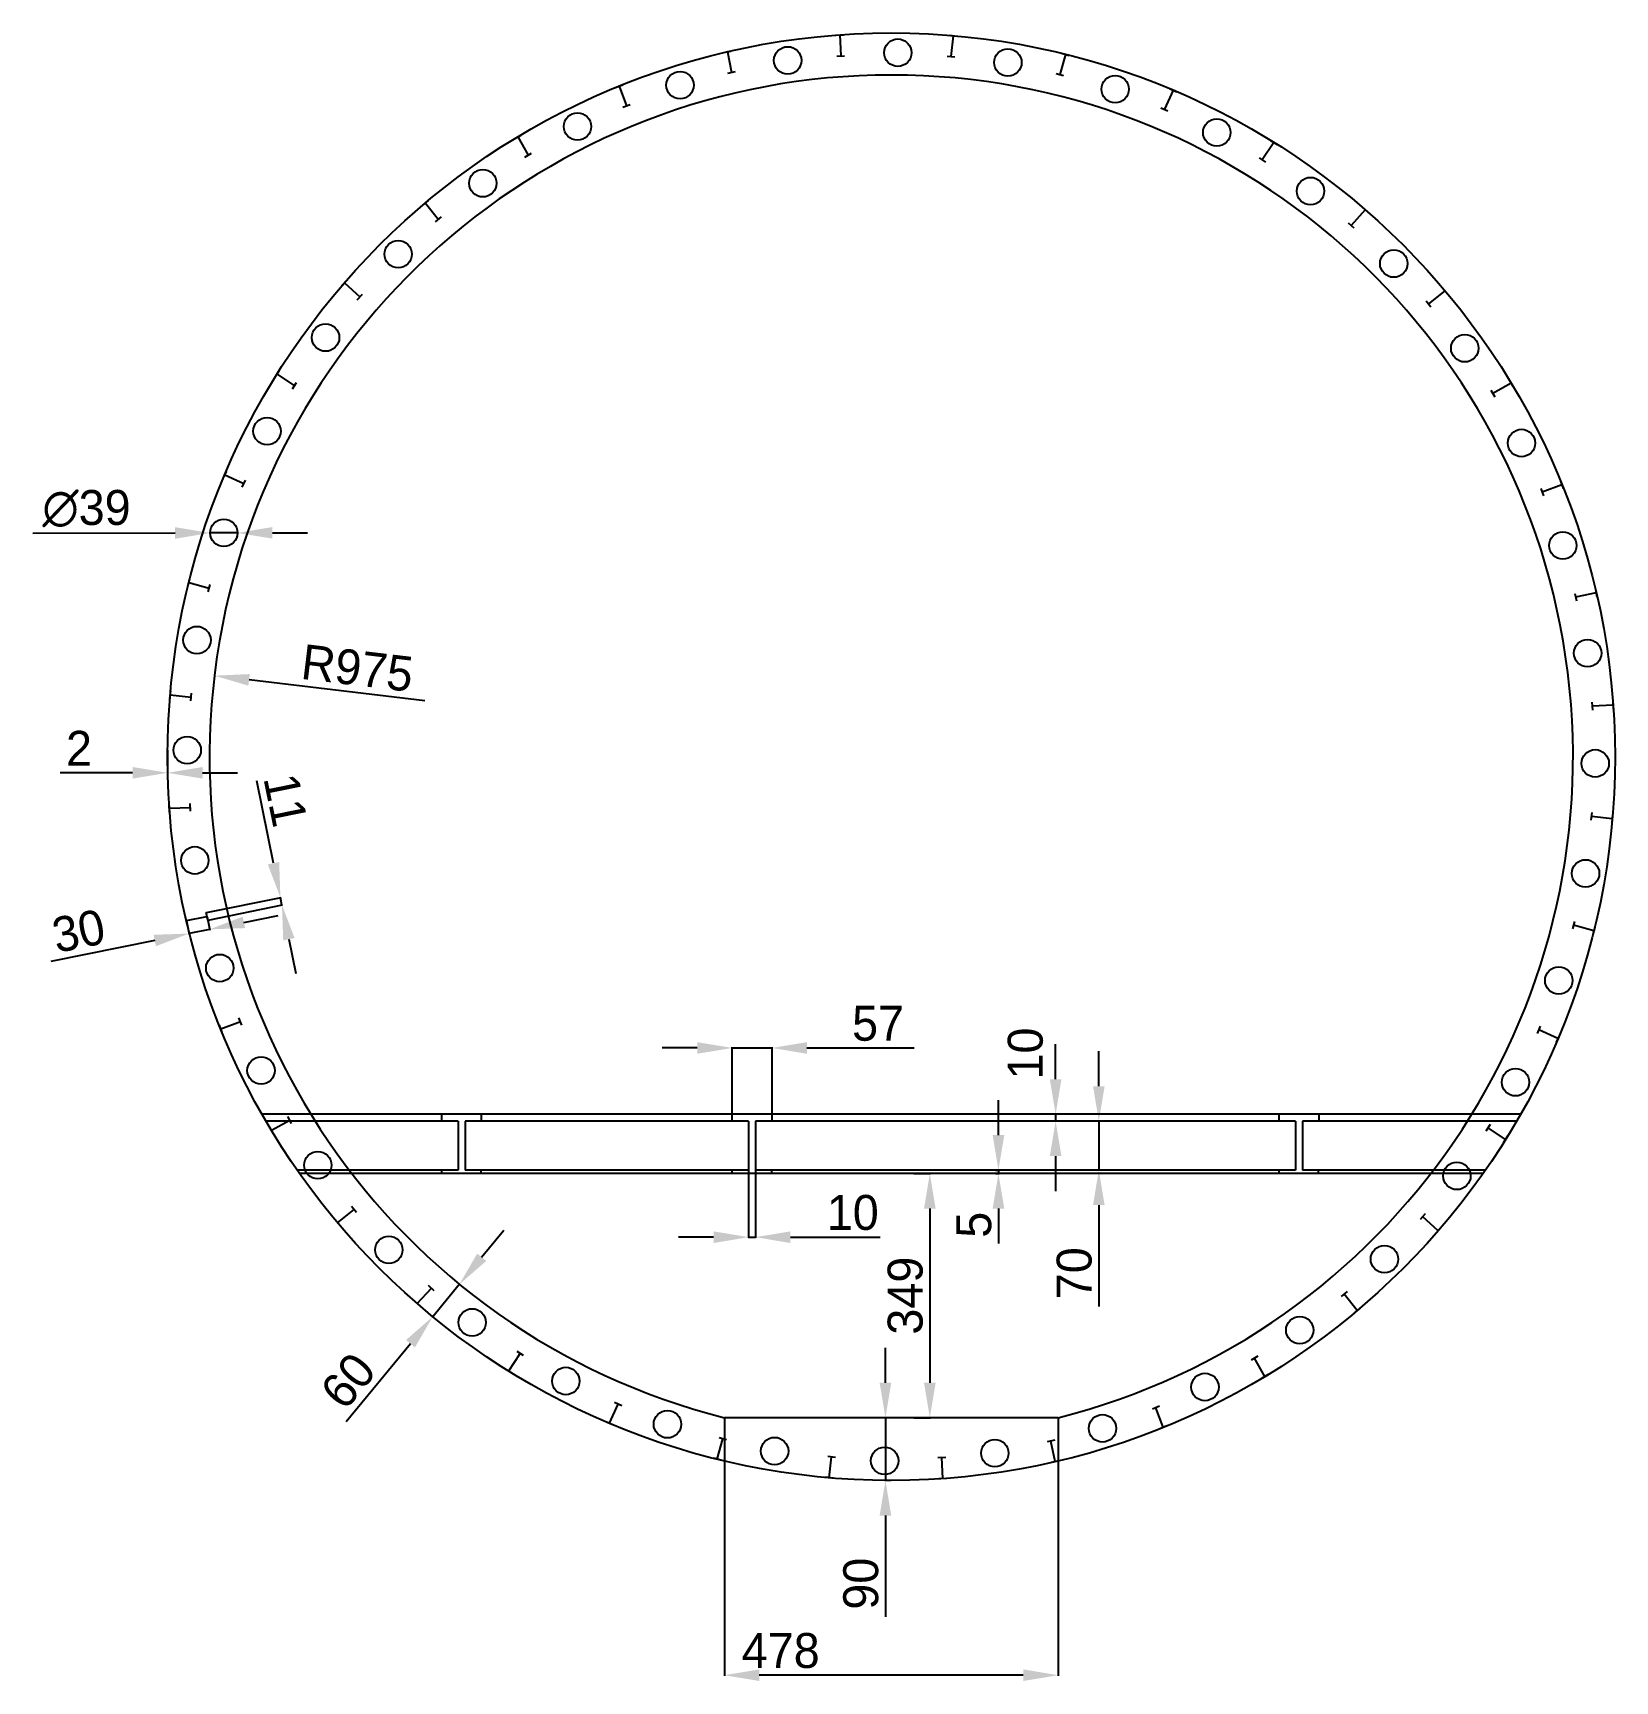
# Model space of a CAD drawing. Header units: millimetres. Extents: x 16879 to 19141, y -23967 to -21610.
import ezdxf

# ---------------------------------------------------------------- set-up
doc = ezdxf.new("R2010")
doc.units = ezdxf.units.MM
doc.header["$PDSIZE"] = -1
doc.dimstyles.new('ISO-25', dxfattribs={"dimtxt": 50, "dimasz": 50, "dimexe": 1, "dimexo": 0.5, "dimgap": 10, "dimtad": 1, "dimdec": 0, "dimtxsty": 'Standard', "dimcen": 2.5, "dimadec": 0, "dimazin": 0, "dimtfac": 1, "dimtdec": 0, "dimtmove": 0, "dimatfit": 3, "dimfxl": 1, "dimarcsym": 0})

# ---------------------------------------------------------------- blocks, each defined once
blk = doc.blocks.new('*U8')
at = {"linetype": 'ByBlock', "ltscale": 50}
for p, q in [((18.7, 21.7), (29.7, 20.5)), ((24.2, 21.1), (20.8, -8.7)), ((15.3, -8.1), (26.3, -9.3))]:
    blk.add_line(p, q, dxfattribs=at)
blk.add_circle((-55.1, -3.2), 19.6, dxfattribs=at)
blk = doc.blocks.new('*U9')
at = {"color": 0, "linetype": 'ByBlock', "lineweight": -2, "transparency": 16777216}
for p, rotation in [((18011.9, -21637.2), 8.999999999999984), ((17855.4, -21664.3), 17.99999999999997), ((18327.9, -21657.4), 350.9999999999999), ((18479.7, -21704.2), 342), ((17705.1, -21715.6), 26.99999999999998), ((18622.2, -21774.2), 332.9999999999999), ((17564.7, -21789.8), 36), ((18752.1, -21865.7), 324), ((17437.6, -21885), 45), ((18866, -21976.3), 315), ((17326.9, -21999), 54.00000000000001), ((18961.3, -22103.4), 306), ((17235.5, -22128.8), 63), ((19035.4, -22243.9), 297), ((17165.5, -22271.4), 72), ((19086.7, -22394.2), 288), ((17118.6, -22423.1), 81), ((19113.9, -22550.7), 279), ((17096.1, -22580.4), 90), ((19116.2, -22709.5), 269.9999999999999), ((17098.4, -22739.2), 98.99999999999996), ((19093.7, -22866.7), 260.9999999999999), ((17125.6, -22895.7), 108), ((19046.8, -23018.4), 252), ((17176.9, -23046), 117), ((18976.8, -23161), 242.9999999999999), ((17251, -23186.4), 126), ((18885.4, -23290.9), 234), ((17346.3, -23313.5), 134.9999999999999), ((18774.7, -23404.8), 225), ((17460.2, -23424.1), 144), ((18647.6, -23500), 216), ((17590.1, -23515.6), 153), ((18507.2, -23574.2), 207), ((17732.6, -23585.6), 162), ((18356.9, -23625.5), 197.9999999999999), ((17884.4, -23632.5), 171), ((18041.6, -23655), 180), ((18200.4, -23652.7), 189)]:
    blk.add_blockref('*U8', p, dxfattribs=dict(at, rotation=rotation))
blk.add_blockref('*U8', (18170.7, -21634.8), dxfattribs=at)
blk = doc.blocks.new('*D10')
at = {"color": 0, "linetype": 'ByBlock', "lineweight": -2, "ltscale": 50, "transparency": 16777216}
for p, q in [((17902, -23201.6), (17902, -23333)), ((17912, -23201.6), (17912, -23333)), ((17852, -23332), (17802, -23332)), ((17902, -23332), (17912, -23332)), ((17962, -23332), (18090.3, -23332))]:
    blk.add_line(p, q, dxfattribs=at)
at = {"color": 0, "linetype": 'ByBlock', "ltscale": 50, "transparency": 16777216}
for points in [[(17852, -23323.7), (17852, -23340.4), (17902, -23332)], [(17962, -23323.7), (17962, -23340.4), (17912, -23332)]]:
    blk.add_solid(points, dxfattribs=at)
at = {"layer": 'Defpoints', "color": 0, "linetype": 'ByBlock', "ltscale": 50, "transparency": 16777216}
for p in [(17902, -23201.1), (17912, -23201.1), (17912, -23332)]:
    blk.add_point(p, dxfattribs=at)
at = {"color": 0, "linetype": 'ByBlock', "ltscale": 50, "transparency": 16777216, "insert": (18051.1, -23297), "char_height": 50, "attachment_point": 5}
blk.add_mtext('10', dxfattribs=at)
blk = doc.blocks.new('*D11')
at = {"color": 0, "linetype": 'ByBlock', "lineweight": -2, "ltscale": 50, "transparency": 16777216}
for p, q in [((17828.7, -23061.4), (17778.7, -23061.4)), ((17878.7, -23160.6), (17878.7, -23060.4)), ((17878.7, -23061.4), (17935.6, -23061.4)), ((17935.6, -23160.6), (17935.6, -23060.4)), ((17985.6, -23061.4), (18138.9, -23061.4))]:
    blk.add_line(p, q, dxfattribs=at)
at = {"color": 0, "linetype": 'ByBlock', "ltscale": 50, "transparency": 16777216}
for points in [[(17828.7, -23053.1), (17828.7, -23069.7), (17878.7, -23061.4)], [(17985.6, -23053.1), (17985.6, -23069.7), (17935.6, -23061.4)]]:
    blk.add_solid(points, dxfattribs=at)
at = {"layer": 'Defpoints', "color": 0, "linetype": 'ByBlock', "ltscale": 50, "transparency": 16777216}
for p in [(17935.6, -23061.4), (17878.7, -23161.1), (17935.6, -23161.1)]:
    blk.add_point(p, dxfattribs=at)
at = {"color": 0, "linetype": 'ByBlock', "ltscale": 50, "transparency": 16777216, "insert": (18087.3, -23026.4), "char_height": 50, "attachment_point": 5}
blk.add_mtext('57', dxfattribs=at)
blk = doc.blocks.new('*D12')
at = {"color": 0, "linetype": 'ByBlock', "lineweight": -2, "ltscale": 50, "transparency": 16777216}
for p, q in [((18259.4, -23186.1), (18259.4, -23136.1)), ((18255, -23236.1), (18260.4, -23236.1)), ((18259.4, -23236.1), (18259.4, -23241.1)), ((18255, -23241.1), (18260.4, -23241.1)), ((18259.4, -23291.1), (18259.4, -23341.1))]:
    blk.add_line(p, q, dxfattribs=at)
at = {"color": 0, "linetype": 'ByBlock', "ltscale": 50, "transparency": 16777216}
for points in [[(18251.1, -23186.1), (18267.8, -23186.1), (18259.4, -23236.1)], [(18251.1, -23291.1), (18267.8, -23291.1), (18259.4, -23241.1)]]:
    blk.add_solid(points, dxfattribs=at)
at = {"layer": 'Defpoints', "color": 0, "linetype": 'ByBlock', "ltscale": 50, "transparency": 16777216}
for p in [(18254.5, -23236.1), (18254.5, -23241.1), (18259.4, -23241.1)]:
    blk.add_point(p, dxfattribs=at)
at = {"color": 0, "linetype": 'ByBlock', "ltscale": 50, "transparency": 16777216, "insert": (18224.4, -23314.3), "char_height": 50, "attachment_point": 5, "rotation": 90}
blk.add_mtext('5', dxfattribs=at)
blk = doc.blocks.new('*D13')
at = {"color": 0, "linetype": 'ByBlock', "lineweight": -2, "ltscale": 50, "transparency": 16777216}
for p, q in [((18341.2, -23106.1), (18341.2, -23056.1)), ((18361.9, -23156.1), (18340.2, -23156.1)), ((18361.9, -23166.1), (18340.2, -23166.1)), ((18341.2, -23156.1), (18341.2, -23166.1)), ((18341.2, -23216.1), (18341.2, -23266.1))]:
    blk.add_line(p, q, dxfattribs=at)
at = {"color": 0, "linetype": 'ByBlock', "ltscale": 50, "transparency": 16777216}
for points in [[(18332.9, -23106.1), (18349.6, -23106.1), (18341.2, -23156.1)], [(18332.9, -23216.1), (18349.6, -23216.1), (18341.2, -23166.1)]]:
    blk.add_solid(points, dxfattribs=at)
at = {"layer": 'Defpoints', "color": 0, "linetype": 'ByBlock', "ltscale": 50, "transparency": 16777216}
for p in [(18341.2, -23166.1), (18362.4, -23156.1), (18362.4, -23166.1)]:
    blk.add_point(p, dxfattribs=at)
at = {"color": 0, "linetype": 'ByBlock', "ltscale": 50, "transparency": 16777216, "insert": (18298.1, -23069.4), "char_height": 50, "attachment_point": 5, "rotation": 90}
blk.add_mtext('10', dxfattribs=at)
blk = doc.blocks.new('*D14')
at = {"color": 0, "linetype": 'ByBlock', "lineweight": -2, "ltscale": 50, "transparency": 16777216}
for p, q in [((18138.2, -23241.1), (18162.3, -23241.1)), ((18161.3, -23291.1), (18161.3, -23540.2)), ((18138.2, -23590.2), (18162.3, -23590.2))]:
    blk.add_line(p, q, dxfattribs=at)
at = {"color": 0, "linetype": 'ByBlock', "ltscale": 50, "transparency": 16777216}
for points in [[(18153, -23291.1), (18169.6, -23291.1), (18161.3, -23241.1)], [(18153, -23540.2), (18169.6, -23540.2), (18161.3, -23590.2)]]:
    blk.add_solid(points, dxfattribs=at)
at = {"layer": 'Defpoints', "color": 0, "linetype": 'ByBlock', "ltscale": 50, "transparency": 16777216}
for p in [(18137.7, -23241.1), (18137.7, -23590.2), (18161.3, -23590.2)]:
    blk.add_point(p, dxfattribs=at)
at = {"color": 0, "linetype": 'ByBlock', "ltscale": 50, "transparency": 16777216, "insert": (18126.3, -23415.7), "char_height": 50, "attachment_point": 5, "rotation": 90}
blk.add_mtext('349', dxfattribs=at)
blk = doc.blocks.new('*D15')
at = {"color": 0, "linetype": 'ByBlock', "lineweight": -2, "ltscale": 50, "transparency": 16777216}
for p, q in [((18097.8, -23540.2), (18097.8, -23490.2)), ((18105.7, -23590.2), (18096.8, -23590.2)), ((18097.8, -23590.2), (18097.8, -23680.1)), ((18105.7, -23680.1), (18096.8, -23680.1)), ((18097.8, -23730.1), (18097.8, -23875.1))]:
    blk.add_line(p, q, dxfattribs=at)
at = {"color": 0, "linetype": 'ByBlock', "ltscale": 50, "transparency": 16777216}
for points in [[(18089.5, -23540.2), (18106.1, -23540.2), (18097.8, -23590.2)], [(18089.5, -23730.1), (18106.1, -23730.1), (18097.8, -23680.1)]]:
    blk.add_solid(points, dxfattribs=at)
at = {"layer": 'Defpoints', "color": 0, "linetype": 'ByBlock', "ltscale": 50, "transparency": 16777216}
for p in [(18106.1, -23590.2), (18097.8, -23680.1), (18106.1, -23680.1)]:
    blk.add_point(p, dxfattribs=at)
at = {"color": 0, "linetype": 'ByBlock', "ltscale": 50, "transparency": 16777216, "insert": (18062.8, -23827.6), "char_height": 50, "attachment_point": 5, "rotation": 90}
blk.add_mtext('90', dxfattribs=at)
blk = doc.blocks.new('*D16')
at = {"color": 0, "linetype": 'ByBlock', "lineweight": -2, "ltscale": 50, "transparency": 16777216}
for p, q in [((17520.3, -23360.8), (17552.1, -23322.2)), ((17488.5, -23399.4), (17450.3, -23445.8)), ((17486.6, -23397.8), (17489.3, -23400)), ((17448.4, -23444.2), (17451.1, -23446.4)), ((17418.5, -23484.4), (17326.3, -23596.3))]:
    blk.add_line(p, q, dxfattribs=at)
at = {"color": 0, "linetype": 'ByBlock', "ltscale": 50, "transparency": 16777216}
for points in [[(17513.9, -23355.5), (17526.8, -23366.1), (17488.5, -23399.4)], [(17412.1, -23479.1), (17424.9, -23489.7), (17450.3, -23445.8)]]:
    blk.add_solid(points, dxfattribs=at)
at = {"layer": 'Defpoints', "color": 0, "linetype": 'ByBlock', "ltscale": 50, "transparency": 16777216}
for p in [(17486.3, -23397.5), (17448, -23443.9), (17450.3, -23445.8)]:
    blk.add_point(p, dxfattribs=at)
at = {"color": 0, "linetype": 'ByBlock', "ltscale": 50, "transparency": 16777216, "insert": (17329.5, -23537.4), "char_height": 50, "attachment_point": 5, "rotation": 50.5212}
blk.add_mtext('60', dxfattribs=at)
blk = doc.blocks.new('*D17')
at = {"color": 0, "linetype": 'ByBlock', "lineweight": -2, "ltscale": 50, "transparency": 16777216}
for p, q in [((17071.1, -22635.3), (17071.1, -22668.9)), ((17071.1, -22635.3), (17071.1, -22668.9)), ((17021.1, -22667.9), (16917.7, -22667.9)), ((17071.1, -22667.9), (17071.1, -22667.9)), ((17121.1, -22667.9), (17171.1, -22667.9))]:
    blk.add_line(p, q, dxfattribs=at)
at = {"color": 0, "linetype": 'ByBlock', "ltscale": 50, "transparency": 16777216}
for points in [[(17021.1, -22659.6), (17021.1, -22676.2), (17071.1, -22667.9)], [(17121.1, -22659.6), (17121.1, -22676.2), (17071.1, -22667.9)]]:
    blk.add_solid(points, dxfattribs=at)
at = {"layer": 'Defpoints', "color": 0, "linetype": 'ByBlock', "ltscale": 50, "transparency": 16777216}
for p in [(17071.1, -22634.8), (17071.1, -22634.8), (17071.1, -22667.9)]:
    blk.add_point(p, dxfattribs=at)
at = {"color": 0, "linetype": 'ByBlock', "ltscale": 50, "transparency": 16777216, "insert": (16944.4, -22632.9), "char_height": 50, "attachment_point": 5}
blk.add_mtext('2', dxfattribs=at)
blk = doc.blocks.new('*D18')
at = {"color": 0, "linetype": 'ByBlock', "lineweight": -2, "ltscale": 50, "transparency": 16777216}
for p, q in [((17222.5, -22797.2), (17198.6, -22679.6)), ((17126.8, -22867.7), (17233.5, -22846)), ((17129, -22878.5), (17235.7, -22856.8)), ((17234.7, -22857), (17232.5, -22846.2)), ((17244.6, -22906), (17254.6, -22955))]:
    blk.add_line(p, q, dxfattribs=at)
at = {"color": 0, "linetype": 'ByBlock', "ltscale": 50, "transparency": 16777216}
for points in [[(17230.7, -22795.6), (17214.4, -22798.9), (17232.5, -22846.2)], [(17252.8, -22904.3), (17236.5, -22907.6), (17234.7, -22857)]]:
    blk.add_solid(points, dxfattribs=at)
at = {"layer": 'Defpoints', "color": 0, "linetype": 'ByBlock', "ltscale": 50, "transparency": 16777216}
for p in [(17232.5, -22846.2), (17126.3, -22867.8), (17128.5, -22878.6)]:
    blk.add_point(p, dxfattribs=at)
at = {"color": 0, "linetype": 'ByBlock', "ltscale": 50, "transparency": 16777216, "insert": (17239.9, -22706.9), "char_height": 50, "attachment_point": 5, "rotation": 281.4946}
blk.add_mtext('11', dxfattribs=at)
blk = doc.blocks.new('*D19')
at = {"color": 0, "linetype": 'ByBlock', "lineweight": -2, "ltscale": 50, "transparency": 16777216}
for p, q in [((17098.1, -22879.7), (17102, -22898.8)), ((17127.5, -22873.7), (17131.4, -22892.8)), ((17180.2, -22881.8), (17229.2, -22871.9)), ((17052.8, -22907.7), (16904.2, -22938)), ((17131.2, -22891.8), (17101.8, -22897.8))]:
    blk.add_line(p, q, dxfattribs=at)
at = {"color": 0, "linetype": 'ByBlock', "ltscale": 50, "transparency": 16777216}
for points in [[(17178.5, -22873.7), (17181.9, -22890), (17131.2, -22891.8)], [(17051.2, -22899.6), (17054.5, -22915.9), (17101.8, -22897.8)]]:
    blk.add_solid(points, dxfattribs=at)
at = {"layer": 'Defpoints', "color": 0, "linetype": 'ByBlock', "ltscale": 50, "transparency": 16777216}
for p in [(17098, -22879.2), (17127.4, -22873.2), (17131.2, -22891.8)]:
    blk.add_point(p, dxfattribs=at)
at = {"color": 0, "linetype": 'ByBlock', "ltscale": 50, "transparency": 16777216, "insert": (16943.8, -22894.2), "char_height": 50, "attachment_point": 5, "rotation": 11.4946}
blk.add_mtext('30', dxfattribs=at)
blk = doc.blocks.new('*D20')
at = {"color": 0, "linetype": 'ByBlock', "lineweight": -2, "ltscale": 50, "transparency": 16777216}
for p, q in [((17867.4, -23590.7), (17867.4, -23959.5)), ((18344.9, -23590.7), (18344.9, -23959.5)), ((18294.9, -23958.5), (17917.4, -23958.5))]:
    blk.add_line(p, q, dxfattribs=at)
at = {"color": 0, "linetype": 'ByBlock', "ltscale": 50, "transparency": 16777216}
for points in [[(17917.4, -23950.2), (17917.4, -23966.8), (17867.4, -23958.5)], [(18294.9, -23950.2), (18294.9, -23966.8), (18344.9, -23958.5)]]:
    blk.add_solid(points, dxfattribs=at)
at = {"layer": 'Defpoints', "color": 0, "linetype": 'ByBlock', "ltscale": 50, "transparency": 16777216}
for p in [(17867.4, -23590.2), (18344.9, -23590.2), (17867.4, -23958.5)]:
    blk.add_point(p, dxfattribs=at)
at = {"color": 0, "linetype": 'ByBlock', "ltscale": 50, "transparency": 16777216, "insert": (17948, -23923.5), "char_height": 50, "attachment_point": 5}
blk.add_mtext('478', dxfattribs=at)
blk = doc.blocks.new('*D21')
at = {"color": 0, "linetype": 'ByBlock', "lineweight": -2, "ltscale": 50, "transparency": 16777216}
for p, q in [((16878.6, -22325.2), (17081.9, -22324.9)), ((17171.1, -22324.8), (17131.9, -22324.8)), ((17221.1, -22324.7), (17271.1, -22324.6))]:
    blk.add_line(p, q, dxfattribs=at)
at = {"color": 0, "linetype": 'ByBlock', "ltscale": 50, "transparency": 16777216}
for points in [[(17081.9, -22316.6), (17081.9, -22333.2), (17131.9, -22324.8)], [(17221.1, -22316.4), (17221.1, -22333), (17171.1, -22324.8)]]:
    blk.add_solid(points, dxfattribs=at)
at = {"layer": 'Defpoints', "color": 0, "linetype": 'ByBlock', "ltscale": 50, "transparency": 16777216}
for p in [(17131.9, -22324.8), (17171.1, -22324.8)]:
    blk.add_point(p, dxfattribs=at)
at = {"color": 0, "linetype": 'ByBlock', "ltscale": 50, "transparency": 16777216, "insert": (16955.2, -22290.1), "char_height": 50, "attachment_point": 5, "rotation": 0.083}
blk.add_mtext('∅39', dxfattribs=at)
blk = doc.blocks.new('*D22')
at = {"color": 0, "linetype": 'ByBlock', "lineweight": -2, "ltscale": 50, "transparency": 16777216}
blk.add_line((17439.2, -22565.1), (17187.7, -22535), dxfattribs=at)
at = {"color": 0, "linetype": 'ByBlock', "ltscale": 50, "transparency": 16777216}
blk.add_solid([(17188.7, -22526.7), (17186.7, -22543.3), (17138.1, -22529)], dxfattribs=at)
at = {"layer": 'Defpoints', "color": 0, "linetype": 'ByBlock', "ltscale": 50, "transparency": 16777216}
for p in [(17138.1, -22529), (18106.2, -22644.9)]:
    blk.add_point(p, dxfattribs=at)
at = {"color": 0, "linetype": 'ByBlock', "ltscale": 50, "transparency": 16777216, "insert": (17342.5, -22518.3), "char_height": 50, "attachment_point": 5, "rotation": 353.1746}
blk.add_mtext('R975', dxfattribs=at)
blk = doc.blocks.new('*D23')
at = {"color": 0, "linetype": 'ByBlock', "lineweight": -2, "ltscale": 50, "transparency": 16777216}
for p, q in [((18403, -23116.1), (18403, -23066.1)), ((18426.1, -23166.1), (18402, -23166.1)), ((18403, -23166.1), (18403, -23236.1)), ((18426.1, -23236.1), (18402, -23236.1)), ((18403, -23286.1), (18403, -23431.1))]:
    blk.add_line(p, q, dxfattribs=at)
at = {"color": 0, "linetype": 'ByBlock', "ltscale": 50, "transparency": 16777216}
for points in [[(18394.7, -23116.1), (18411.3, -23116.1), (18403, -23166.1)], [(18394.7, -23286.1), (18411.3, -23286.1), (18403, -23236.1)]]:
    blk.add_solid(points, dxfattribs=at)
at = {"layer": 'Defpoints', "color": 0, "linetype": 'ByBlock', "ltscale": 50, "transparency": 16777216}
for p in [(18426.6, -23166.1), (18403, -23236.1), (18426.6, -23236.1)]:
    blk.add_point(p, dxfattribs=at)
at = {"color": 0, "linetype": 'ByBlock', "ltscale": 50, "transparency": 16777216, "insert": (18368, -23383.6), "char_height": 50, "attachment_point": 5, "rotation": 90}
blk.add_mtext('70', dxfattribs=at)

msp = doc.modelspace()

# ---------------------------------------------------------------- linework, layer by layer
at = {"linetype": 'ByBlock', "ltscale": 50}
for p, q in [((19006.3, -23156.1), (17206, -23156.1)), ((17486.6, -23166.1), (17211.8, -23166.1)), ((17463.3, -23166.1), (17463.3, -23156.1)), ((17486.6, -23166.1), (17486.6, -23236.1)), ((17496.6, -23166.1), (17496.6, -23236.1)), ((17902, -23166.1), (17496.6, -23166.1)), ((17520.2, -23166.1), (17520.2, -23156.1)), ((17878.7, -23166.1), (17878.7, -23156.1)), ((17902, -23166.1), (17902, -23236.1)), ((17902, -23166.1), (17902, -23236.1)), ((17912, -23166.1), (17912, -23236.1)), ((17912, -23166.1), (17912, -23236.1)), ((18684.3, -23166.1), (17912, -23166.1)), ((17935.6, -23166.1), (17935.6, -23156.1)), ((18661, -23166.1), (18661, -23156.1)), ((18684.3, -23166.1), (18684.3, -23236.1)), ((18684.3, -23166.1), (18684.3, -23166.1)), ((18684.3, -23166.1), (18684.3, -23236.1)), ((19000.5, -23166.1), (18694.3, -23166.1)), ((18694.3, -23166.1), (18694.3, -23236.1)), ((18694.3, -23166.1), (18694.3, -23236.1)), ((18717.9, -23166.1), (18717.9, -23156.1)), ((17486.6, -23201.1), (17486.6, -23201.1)), ((17486.6, -23236.1), (17256.4, -23236.1)), ((17463.3, -23241.1), (17463.3, -23236.1)), ((17902, -23236.1), (17496.6, -23236.1)), ((17519.7, -23241.1), (17519.7, -23236.1)), ((17878.7, -23241.1), (17878.7, -23236.1)), ((17902, -23236.1), (17902, -23236.1)), ((18684.3, -23236.1), (17912, -23236.1)), ((17935.1, -23241.1), (17935.1, -23236.1)), ((18661, -23241.1), (18661, -23236.1)), ((18955.9, -23236.1), (18694.3, -23236.1)), ((18717.4, -23241.1), (18717.4, -23236.1)), ((18952.4, -23241.1), (17259.9, -23241.1)), ((18344.9, -23590.2), (17867.4, -23590.2))]:
    msp.add_line(p, q, dxfattribs=at)
msp.add_circle((18106.2, -22644.9), 1035.1)
msp.add_circle((18106.2, -22644.9), 1035.1, dxfattribs=at)
msp.add_circle((18106.2, -22644.9), 1035.1, dxfattribs=at)
msp.add_arc((18106.2, -22644.9), 975, 284.1749, 255.8251, dxfattribs=at)

# ---------------------------------------------------------------- block references
at = {"linetype": 'ByBlock'}
msp.add_blockref('*U9', (0, 0), dxfattribs=at)

# ---------------------------------------------------------------- dimensions: what is measured, and where the dimension line sits
at = {"linetype": 'ByBlock', "ltscale": 50}
dim = msp.add_diameter_dim_2p(p1=(17171.1, -22324.8), p2=(17131.9, -22324.8), dimstyle='ISO-25', dxfattribs=at)
dim.commit()
dim.dimension.update_dxf_attribs({"geometry": '*D21', "text_midpoint": (16955.2, -22325.1), "dimtype": 163})
dim = msp.add_radius_dim(center=(18106.2, -22644.9), mpoint=(17138.1, -22529), dimstyle='ISO-25', dxfattribs=at)
dim.commit()
dim.dimension.update_dxf_attribs({"geometry": '*D22', "text_midpoint": (17338.3, -22553), "dimtype": 164})
dim = msp.add_linear_dim(base=(17071.1, -22667.9), p1=(17071.1, -22634.8), p2=(17071.1, -22634.8), text='2', dimstyle='ISO-25', dxfattribs=at)
dim.commit()
dim.dimension.update_dxf_attribs({"geometry": '*D17', "text_midpoint": (16944.4, -22667.9), "dimtype": 160})
for base, p1, p2, angle, picture, middle, dimtype in [((17232.5, -22846.2), (17128.5, -22878.6), (17126.3, -22867.8), 101.4946, '*D18', (17205.6, -22713.9), 161), ((17131.2, -22891.8), (17098, -22879.2), (17127.4, -22873.2), 11.4946, '*D19', (16950.8, -22928.5), 161), ((18403, -23236.1), (18426.6, -23166.1), (18426.6, -23236.1), 90, '*D23', (18403, -23383.6), 160)]:
    dim = msp.add_linear_dim(base=base, p1=p1, p2=p2, angle=angle, dimstyle='ISO-25', dxfattribs=at)
    dim.commit()
    dim.dimension.update_dxf_attribs({"geometry": picture, "text_midpoint": middle, "dimtype": dimtype})
for base, p1, p2, picture, middle in [((17935.6, -23061.4), (17878.7, -23161.1), (17935.6, -23161.1), '*D11', (18087.3, -23026.4)), ((17912, -23332), (17902, -23201.1), (17912, -23201.1), '*D10', (18051.1, -23297))]:
    dim = msp.add_linear_dim(base=base, p1=p1, p2=p2, dimstyle='ISO-25', dxfattribs=at)
    dim.commit()
    dim.dimension.update_dxf_attribs({"geometry": picture, "text_midpoint": middle})
for base, p1, p2, picture, middle in [((18341.2, -23166.1), (18362.4, -23156.1), (18362.4, -23166.1), '*D13', (18298.1, -23069.4)), ((18259.4, -23241.1), (18254.5, -23236.1), (18254.5, -23241.1), '*D12', (18224.4, -23314.3))]:
    dim = msp.add_linear_dim(base=base, p1=p1, p2=p2, angle=90, dimstyle='ISO-25', override={"dimtmove": 2}, dxfattribs=at)
    dim.commit()
    dim.dimension.update_dxf_attribs({"geometry": picture, "text_midpoint": middle, "dimtype": 160})
for base, p1, p2, picture, middle in [((18161.3, -23590.2), (18137.7, -23241.1), (18137.7, -23590.2), '*D14', (18126.3, -23415.7)), ((18097.8, -23680.1), (18106.2, -23590.2), (18106.2, -23680.1), '*D15', (18062.8, -23827.6))]:
    dim = msp.add_linear_dim(base=base, p1=p1, p2=p2, angle=90, dimstyle='ISO-25', dxfattribs=at)
    dim.commit()
    dim.dimension.update_dxf_attribs({"geometry": picture, "text_midpoint": middle})
dim = msp.add_aligned_dim(p1=(17486.3, -23397.5), p2=(17448, -23443.9), distance=3, dimstyle='ISO-25', dxfattribs=at)
dim.commit()
dim.dimension.update_dxf_attribs({"geometry": '*D16', "text_midpoint": (17329.5, -23537.4)})
dim = msp.add_linear_dim(base=(17867.3895, -23958.5065), p1=(18344.9106, -23590.2347), p2=(17867.3895, -23590.2347), dimstyle='ISO-25', dxfattribs=at)
dim.commit()
dim.dimension.update_dxf_attribs({"geometry": '*D20', "text_midpoint": (17947.9602, -23958.5065), "dimtype": 160})

doc.saveas('drawing.dxf')
